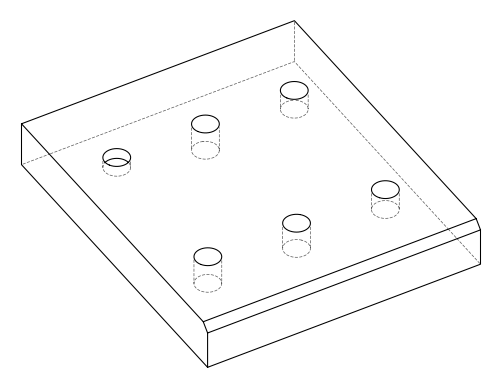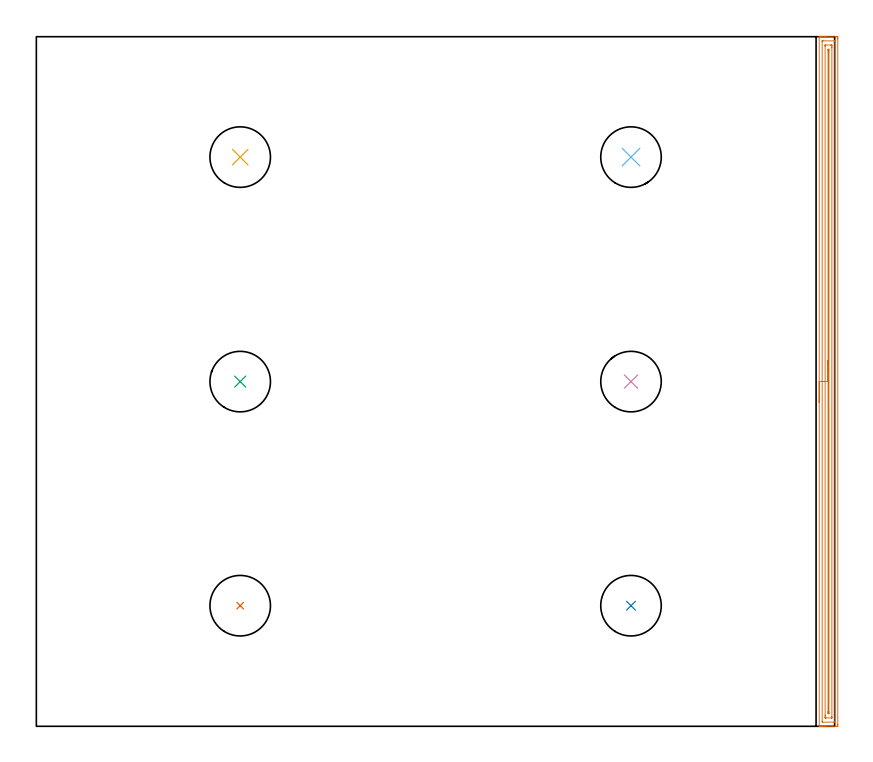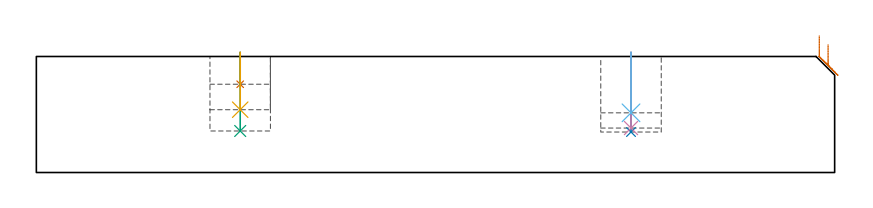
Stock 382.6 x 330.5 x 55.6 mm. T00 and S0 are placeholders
(PLAN: 7 operations, 1 tool changes, 11.5 min)
(1 INDEXABLE_INSERT_DRILL_BLIND_HOLE_FROM_SOLID | STEP1POCKET | UGT0302_008 | 0.06 min | 8778 mm3)
(2 INDEXABLE_INSERT_DRILL_BLIND_HOLE_FROM_SOLID_1 | STEP1POCKET_1 | UGT0302_008 | 0.15 min | 23892 mm3)
(3 INDEXABLE_INSERT_DRILL_BLIND_HOLE_FROM_SOLID_2 | STEP1POCKET_2 | UGT0302_008 | 0.15 min | 23562 mm3)
(4 INDEXABLE_INSERT_DRILL_BLIND_HOLE_FROM_SOLID_3 | STEP1POCKET_3 | UGT0302_008 | 0.15 min | 22640 mm3)
(5 INDEXABLE_INSERT_DRILL_BLIND_HOLE_FROM_SOLID_4 | STEP1POCKET_4 | UGT0302_008 | 0.11 min | 16829 mm3)
(6 INDEXABLE_INSERT_DRILL_BLIND_HOLE_FROM_SOLID_5 | STEP1POCKET_5 | UGT0302_008 | 0.12 min | 17821 mm3)
(7 AREA_MILL | FG_CHAMFER_SURFACE | UGT0205_001 | 10.74 min | 13090 mm3)
(TOOL UGT0302_008 | Indexable Insert Drill 29mm | D29 PA180 FL50 Z2)
(TOOL UGT0205_001 | Chamfer Mill 20 x 3 x 45 deg. | D20 FL50 Z2)
(OP 1 INDEXABLE_INSERT_DRILL_BLIND_HOLE_FROM_SOLID)
G17 G21 G94 G90
T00 M6
G54
G17 G0 G90 X97.7 Y57.8 S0 M3
G43 Z65.6 H0
G94 G81 G98 Z42.3 F250. R57.6
G80
M5
M2
(OP 2 INDEXABLE_INSERT_DRILL_BLIND_HOLE_FROM_SOLID_1)
G17 G21 G94 G90
T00 M6
G54
G17 G0 G90 X285. Y57.8 S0 M3
G43 Z65.6 H0
G94 G81 G98 Z19.4 F250. R57.6
G80
M5
M2
(OP 3 INDEXABLE_INSERT_DRILL_BLIND_HOLE_FROM_SOLID_2)
G17 G21 G94 G90
T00 M6
G54
G17 G0 G90 X97.7 Y165.2 S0 M3
G43 Z65.6 H0
G94 G81 G98 Z19.9 F250. R57.6
G80
M5
M2
(OP 4 INDEXABLE_INSERT_DRILL_BLIND_HOLE_FROM_SOLID_3)
G17 G21 G94 G90
T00 M6
G54
G17 G0 G90 X285. Y165.2 S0 M3
G43 Z65.6 H0
G94 G81 G98 Z21.3 F250. R57.6
G80
M5
M2
(OP 5 INDEXABLE_INSERT_DRILL_BLIND_HOLE_FROM_SOLID_4)
G17 G21 G94 G90
T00 M6
G54
G17 G0 G90 X97.7 Y272.8 S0 M3
G43 Z65.6 H0
G94 G81 G98 Z30.1 F250. R57.6
G80
M5
M2
(OP 6 INDEXABLE_INSERT_DRILL_BLIND_HOLE_FROM_SOLID_5)
G17 G21 G94 G90
T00 M6
G54
G17 G0 G90 X285. Y272.8 S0 M3
G43 Z65.6 H0
G94 G81 G98 Z28.6 F250. R57.6
G80
M5
M2
(OP 7 AREA_MILL)
G17 G21 G94 G90
T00 M6
G54
G17 G0 G90 X375.2 Y155.25 S1061 M3
G43 Z65.6 H0
G94 G1 Y155.288 Z64.728 F250.
Y155.402 Z63.863
Y155.591 Z63.012
Y155.853 Z62.18
Y156.187 Z61.374
Y156.59 Z60.6
Y157.059 Z59.864
Y157.59 Z59.172
Y158.179 Z58.529
Y158.822 Z57.939
Y159.514 Z57.408
Y160.25 Z56.94
Y161.024 Z56.537
Y161.83 Z56.203
Y162.662 Z55.941
Y163.514 Z55.752
Y164.378 Z55.638
Y165.25 Z55.6
Y330.342
X375.203 Y330.491 Z55.588
X375.211 Y330.493 Z55.579
X375.537 Y330.5 Z55.262
X375.932 Z54.867
X376.559 Z54.236
X377.755 Z53.041
X378.325 Z52.469
X383.339 Z47.458
X383.624 Y330.497 Z47.173
X384.091 Y330.491 Z46.706
X384.095 Y330.371 Z46.703
X384.099 Y329.895 Z46.701
X384.1 Y329.415 Z46.7
Y1.016
X384.099 Y0.605 Z46.701
X384.095 Y0.129 Z46.703
X384.092 Y0.009 Z46.706
X383.624 Y0. Z47.173
X378.325 Z52.469
X377.755 Z53.041
X377.442 Z53.354
X376.872 Z53.924
X376.559 Z54.236
X375.932 Z54.867
X375.538 Z55.262
X375.211 Y0.007 Z55.579
X375.203 Y0.009 Z55.588
X375.2 Y0.158 Z55.6
Y165.25
X376.614 Z54.186
X376.615 Y328.32 Z54.185
X376.617 Y328.424 Z54.183
X376.621 Y328.474 Z54.179
X376.625 Y328.49 Z54.175
X376.672 Y328.492 Z54.128
X377.058 Y328.499 Z53.742
X382.357 Z48.443
X382.575 Y328.494 Z48.225
X382.678 Y328.49 Z48.122
X382.685 Y328.168 Z48.115
Y328.111
Y2.18
X382.683 Y2.076 Z48.117
X382.679 Y2.026 Z48.121
X382.675 Y2.01 Z48.125
X382.628 Y2.008 Z48.172
X382.242 Y2.001 Z48.558
X376.943 Z53.857
X376.725 Y2.006 Z54.075
X376.622 Y2.01 Z54.178
X376.615 Y2.333 Z54.185
Y2.389
X376.614 Y165.25 Z54.186
X378.029 Z52.771
Y325.733
X378.031 Y326.326 Z52.769
X378.034 Y326.474 Z52.766
X378.035 Y326.486 Z52.765
X378.051 Y326.49 Z52.749
X378.096 Y326.496 Z52.704
X378.154 Y326.499 Z52.646
X380.803 Y326.5 Z49.997
X380.975 Y326.498 Z49.825
X381.147 Y326.494 Z49.653
X381.256 Y326.49 Z49.544
X381.264 Y326.425 Z49.536
X381.267 Y326.326 Z49.533
X381.27 Y326.027 Z49.53
X381.271 Y325.433 Z49.529
Y325.134
Y4.767
X381.269 Y4.174 Z49.531
X381.266 Y4.026 Z49.534
X381.265 Y4.014 Z49.535
X381.249 Y4.01 Z49.551
X381.204 Y4.004 Z49.596
X381.147 Y4.001 Z49.653
X378.497 Y4. Z52.303
X378.325 Y4.002 Z52.475
X378.153 Y4.006 Z52.647
X378.044 Y4.01 Z52.756
X378.035 Y4.075 Z52.765
X378.033 Y4.174 Z52.767
X378.03 Y4.473 Z52.77
X378.029 Y5.067 Z52.771
X378.028 Y5.366 Z52.772
X378.029 Y165.25 Z52.771
X379.443 Z51.357
Y323.649
X379.445 Y323.885 Z51.355
X379.45 Y324.297 Z51.35
X379.456 Y324.49 Z51.344
X379.65 Y324.491 Z51.15
X379.844 Y324.49 Z50.956
X379.85 Y324.304 Z50.95
X379.855 Y323.887 Z50.945
X379.857 Y322.993 Z50.943
Y6.851
X379.854 Y6.432 Z50.946
X379.851 Y6.202 Z50.949
X379.844 Y6.01 Z50.956
X379.65 Y6.009 Z51.15
X379.456 Y6.01 Z51.344
X379.45 Y6.196 Z51.35
X379.445 Y6.613 Z51.355
X379.443 Y6.851 Z51.357
Y7.088
Y165.25
Y166.122 Z51.395
Y166.987 Z51.509
Y167.838 Z51.698
Y168.67 Z51.96
Y169.476 Z52.294
Y170.25 Z52.697
Y170.986 Z53.166
Y171.678 Z53.697
Y172.321 Z54.286
Y172.91 Z54.929
Y173.442 Z55.622
Y173.91 Z56.357
Y174.313 Z57.131
Y174.647 Z57.937
Y174.909 Z58.769
Y175.098 Z59.621
Y175.212 Z60.486
Y175.25 Z61.357
G0 Z65.6
M5
M2
